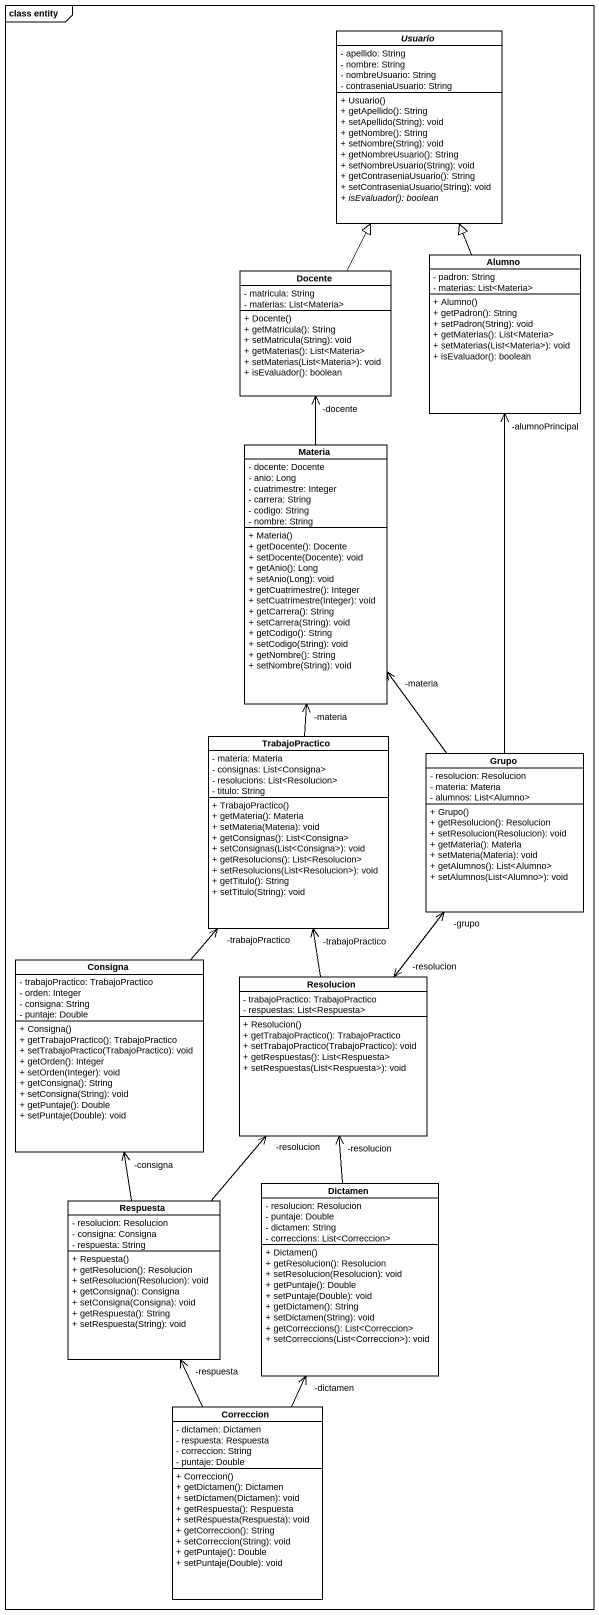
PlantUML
@startuml
mainframe class entity
hide circle
hide empty members
skinparam classAttributeIconSize 0
abstract class Usuario {
  - apellido: String
  - nombre: String
  - nombreUsuario: String
  - contraseniaUsuario: String
  + Usuario()
  + getApellido(): String
  + setApellido(String): void
  + getNombre(): String
  + setNombre(String): void
  + getNombreUsuario(): String
  + setNombreUsuario(String): void
  + getContraseniaUsuario(): String
  + setContraseniaUsuario(String): void
  {abstract} + isEvaluador(): boolean
}
class Alumno {
  - padron: String
  - materias: List<Materia>
  + Alumno()
  + getPadron(): String
  + setPadron(String): void
  + getMaterias(): List<Materia>
  + setMaterias(List<Materia>): void
  + isEvaluador(): boolean
}
class Docente {
  - matricula: String
  - materias: List<Materia>
  + Docente()
  + getMatricula(): String
  + setMatricula(String): void
  + getMaterias(): List<Materia>
  + setMaterias(List<Materia>): void
  + isEvaluador(): boolean
}
class Materia {
  - docente: Docente
  - anio: Long
  - cuatrimestre: Integer
  - carrera: String
  - codigo: String
  - nombre: String
  + Materia()
  + getDocente(): Docente
  + setDocente(Docente): void
  + getAnio(): Long
  + setAnio(Long): void
  + getCuatrimestre(): Integer
  + setCuatrimestre(Integer): void
  + getCarrera(): String
  + setCarrera(String): void
  + getCodigo(): String
  + setCodigo(String): void
  + getNombre(): String
  + setNombre(String): void
}
class TrabajoPractico {
  - materia: Materia
  - consignas: List<Consigna>
  - resolucions: List<Resolucion>
  - titulo: String
  + TrabajoPractico()
  + getMateria(): Materia
  + setMateria(Materia): void
  + getConsignas(): List<Consigna>
  + setConsignas(List<Consigna>): void
  + getResolucions(): List<Resolucion>
  + setResolucions(List<Resolucion>): void
  + getTitulo(): String
  + setTitulo(String): void
}
class Grupo {
  - resolucion: Resolucion
  - materia: Materia
  - alumnos: List<Alumno>
  + Grupo()
  + getResolucion(): Resolucion
  + setResolucion(Resolucion): void
  + getMateria(): Materia
  + setMateria(Materia): void
  + getAlumnos(): List<Alumno>
  + setAlumnos(List<Alumno>): void
}
class Consigna {
  - trabajoPractico: TrabajoPractico
  - orden: Integer
  - consigna: String
  - puntaje: Double
  + Consigna()
  + getTrabajoPractico(): TrabajoPractico
  + setTrabajoPractico(TrabajoPractico): void
  + getOrden(): Integer
  + setOrden(Integer): void
  + getConsigna(): String
  + setConsigna(String): void
  + getPuntaje(): Double
  + setPuntaje(Double): void
}
class Resolucion {
  - trabajoPractico: TrabajoPractico
  - respuestas: List<Respuesta>
  + Resolucion()
  + getTrabajoPractico(): TrabajoPractico
  + setTrabajoPractico(TrabajoPractico): void
  + getRespuestas(): List<Respuesta>
  + setRespuestas(List<Respuesta>): void
}
class Dictamen {
  - resolucion: Resolucion
  - puntaje: Double
  - dictamen: String
  - correccions: List<Correccion>
  + Dictamen()
  + getResolucion(): Resolucion
  + setResolucion(Resolucion): void
  + getPuntaje(): Double
  + setPuntaje(Double): void
  + getDictamen(): String
  + setDictamen(String): void
  + getCorreccions(): List<Correccion>
  + setCorreccions(List<Correccion>): void
}
class Respuesta {
  - resolucion: Resolucion
  - consigna: Consigna
  - respuesta: String
  + Respuesta()
  + getResolucion(): Resolucion
  + setResolucion(Resolucion): void
  + getConsigna(): Consigna
  + setConsigna(Consigna): void
  + getRespuesta(): String
  + setRespuesta(String): void
}
class Correccion {
  - dictamen: Dictamen
  - respuesta: Respuesta
  - correccion: String
  - puntaje: Double
  + Correccion()
  + getDictamen(): Dictamen
  + setDictamen(Dictamen): void
  + getRespuesta(): Respuesta
  + setRespuesta(Respuesta): void
  + getCorreccion(): String
  + setCorreccion(String): void
  + getPuntaje(): Double
  + setPuntaje(Double): void
}
Alumno -up-|> Usuario
Docente -up-|> Usuario
Materia -up-> "-docente" Docente
TrabajoPractico -up-> "-materia" Materia
Grupo -up-> "-alumnoPrincipal" Alumno
Grupo -up-> "-materia" Materia
Grupo --> "-resolucion" Resolucion
Consigna -up-> "-trabajoPractico" TrabajoPractico
Resolucion -up-> "-trabajoPractico" TrabajoPractico
Resolucion -up-> "-grupo" Grupo
Dictamen -up-> "-resolucion" Resolucion
Respuesta -up-> "-consigna" Consigna
Respuesta -up-> "-resolucion" Resolucion
Correccion -up-> "-dictamen" Dictamen
Correccion -up-> "-respuesta" Respuesta
@enduml
